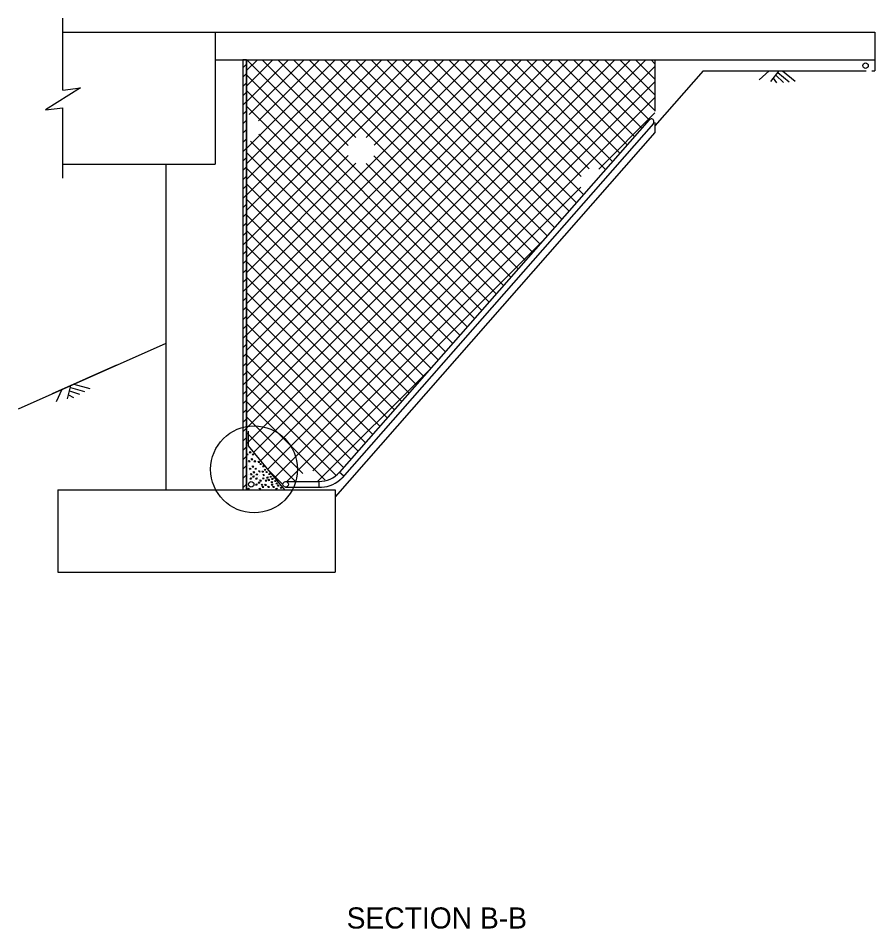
# Model space of a CAD drawing. Extents: x -1189.7 to -1130.7, y 892.4 to 924.3.
# Drawn here: x -1166.81 to -1157.07, y 913.9 to 924.25 of the extents above; entities that cross this region are included whole.
import ezdxf

# ---------------------------------------------------------------- set-up
doc = ezdxf.new("R2010")
doc.units = 0
for name, color, linetype in [('df_NO-PLOT', 7, 'Continuous'), ('pp_PRESENTATION', 7, 'Continuous'), ('str_Concrete-A', 7, 'Continuous'), ('str_Grades-Top-Toe-Slope-A', 7, 'Continuous'), ('str_Hatching-A', 7, 'Continuous'), ('str_Non-Metallic-Components-A', 7, 'Continuous'), ('str_Non-Metallic-Components-B', 7, 'Continuous')]:
    doc.layers.add(name, color=color, linetype=linetype)

msp = doc.modelspace()

# ---------------------------------------------------------------- linework, layer by layer
at = {"layer": 'pp_PRESENTATION'}
msp.add_circle((-1164.128, 919.126), 0.494, dxfattribs=at)
at = {"layer": 'str_Concrete-A'}
for p, q in [((-1166.301, 923.436), (-1166.301, 924.254)), ((-1166.301, 924.094), (-1157.069, 924.094)), ((-1164.569, 924.094), (-1164.569, 922.594)), ((-1157.069, 924.094), (-1157.069, 923.656)), ((-1164.569, 923.781), (-1157.069, 923.781)), ((-1164.256, 923.781), (-1164.256, 918.893)), ((-1164.256, 923.781), (-1164.256, 918.893)), ((-1164.215, 923.781), (-1164.215, 918.893)), ((-1159.569, 923.781), (-1159.569, 923.197)), ((-1159.019, 923.656), (-1159.569, 923.031)), ((-1159.019, 923.656), (-1157.167, 923.656)), ((-1157.104, 923.656), (-1157.069, 923.656)), ((-1166.301, 922.436), (-1166.301, 923.236)), ((-1159.569, 923.069), (-1159.569, 922.953)), ((-1159.569, 922.953), (-1163.206, 918.815)), ((-1166.301, 922.594), (-1164.569, 922.594)), ((-1165.131, 922.594), (-1165.131, 918.893)), ((-1164.196, 919.558), (-1164.196, 919.393)), ((-1164.196, 919.393), (-1163.783, 918.893)), ((-1163.155, 919.093), (-1163.108, 919.052)), ((-1163.39, 918.987), (-1163.39, 918.925)), ((-1166.358, 918.893), (-1163.206, 918.893)), ((-1166.358, 918.893), (-1166.358, 917.958)), ((-1163.206, 918.893), (-1163.206, 917.958)), ((-1166.358, 917.958), (-1163.206, 917.958))]:
    msp.add_line(p, q, dxfattribs=at)
msp.add_lwpolyline([(-1166.301, 923.436), (-1166.101, 923.461), (-1166.501, 923.211), (-1166.301, 923.236)], dxfattribs=at)
at = {"layer": 'str_Grades-Top-Toe-Slope-A'}
for p, q in [((-1158.27, 923.657), (-1158.384, 923.555)), ((-1158.384, 923.656), (-1157.585, 923.656)), ((-1158.162, 923.656), (-1158.256, 923.536)), ((-1158.172, 923.638), (-1158.043, 923.532)), ((-1158.118, 923.655), (-1157.974, 923.537)), ((-1158.226, 923.571), (-1158.185, 923.52)), ((-1158.195, 923.605), (-1158.107, 923.525)), ((-1165.131, 920.556), (-1166.81, 919.81)), ((-1166.419, 919.987), (-1165.689, 920.312)), ((-1166.315, 920.033), (-1166.378, 919.894)), ((-1166.216, 920.077), (-1166.254, 919.929)), ((-1166.226, 920.017), (-1166.113, 919.979)), ((-1166.217, 920.057), (-1166.057, 920.012)), ((-1166.176, 920.094), (-1165.996, 920.044)), ((-1166.24, 919.973), (-1166.182, 919.943))]:
    msp.add_line(p, q, dxfattribs=at)
at = {"layer": 'str_Hatching-A'}
for p, q in [((-1164.215, 919.945), (-1160.378, 923.782)), ((-1164.215, 920.122), (-1160.555, 923.782)), ((-1164.215, 920.299), (-1160.732, 923.782)), ((-1164.215, 920.476), (-1160.909, 923.782)), ((-1164.215, 920.652), (-1161.085, 923.782)), ((-1164.215, 920.829), (-1161.262, 923.782)), ((-1164.215, 921.006), (-1161.439, 923.782)), ((-1164.215, 921.183), (-1161.615, 923.782)), ((-1164.215, 921.89), (-1162.322, 923.782)), ((-1164.215, 922.067), (-1162.499, 923.782)), ((-1164.215, 922.243), (-1162.676, 923.782)), ((-1164.215, 922.42), (-1162.853, 923.782)), ((-1164.215, 922.597), (-1163.029, 923.782)), ((-1164.215, 922.774), (-1163.206, 923.782)), ((-1164.215, 923.304), (-1163.736, 923.782)), ((-1164.215, 923.481), (-1163.913, 923.782)), ((-1164.215, 923.658), (-1164.09, 923.782)), ((-1164.215, 921.713), (-1162.146, 923.782)), ((-1164.215, 919.415), (-1159.848, 923.781)), ((-1164.215, 919.592), (-1160.025, 923.781)), ((-1164.215, 919.768), (-1160.202, 923.781)), ((-1164.209, 923.781), (-1161.455, 921.027)), ((-1164.182, 923.16), (-1163.559, 923.782)), ((-1164.134, 919.319), (-1159.671, 923.781)), ((-1164.079, 923.086), (-1163.383, 923.782)), ((-1164.034, 923.782), (-1163.058, 922.807)), ((-1163.857, 923.782), (-1162.971, 922.897)), ((-1163.68, 923.782), (-1161.207, 921.309)), ((-1163.503, 923.782), (-1161.125, 921.404)), ((-1163.326, 923.782), (-1161.042, 921.498)), ((-1163.15, 923.782), (-1160.959, 921.592)), ((-1162.973, 923.782), (-1160.876, 921.686)), ((-1162.852, 922.898), (-1161.969, 923.782)), ((-1162.796, 923.782), (-1160.794, 921.78)), ((-1162.763, 922.811), (-1161.792, 923.782)), ((-1162.619, 923.782), (-1160.711, 921.874)), ((-1162.442, 923.782), (-1160.628, 921.968)), ((-1162.266, 923.782), (-1160.546, 922.062)), ((-1162.089, 923.782), (-1160.463, 922.156)), ((-1161.912, 923.782), (-1160.38, 922.25)), ((-1161.735, 923.782), (-1160.409, 922.456)), ((-1161.558, 923.782), (-1160.317, 922.54)), ((-1161.381, 923.782), (-1160.132, 922.533)), ((-1161.205, 923.782), (-1160.05, 922.627)), ((-1161.028, 923.782), (-1159.967, 922.721)), ((-1160.851, 923.782), (-1159.884, 922.815)), ((-1160.674, 923.782), (-1159.801, 922.909)), ((-1160.497, 923.782), (-1159.719, 923.003)), ((-1160.321, 923.781), (-1159.636, 923.097)), ((-1160.144, 923.781), (-1159.569, 923.206)), ((-1159.967, 923.781), (-1159.569, 923.383)), ((-1159.79, 923.781), (-1159.569, 923.56)), ((-1159.613, 923.781), (-1159.569, 923.737)), ((-1164.054, 919.222), (-1159.569, 923.707)), ((-1164.215, 923.61), (-1161.538, 920.933)), ((-1163.974, 919.125), (-1159.569, 923.53)), ((-1164.215, 923.433), (-1161.621, 920.839)), ((-1163.894, 919.028), (-1159.569, 923.354)), ((-1164.215, 923.256), (-1161.703, 920.745)), ((-1160.207, 922.539), (-1159.569, 923.177)), ((-1164.072, 922.937), (-1161.786, 920.651)), ((-1164.167, 922.855), (-1161.869, 920.557)), ((-1164.215, 922.726), (-1161.951, 920.463)), ((-1164.215, 921.536), (-1163.057, 922.694)), ((-1162.764, 922.69), (-1161.29, 921.215)), ((-1164.215, 921.359), (-1162.969, 922.605)), ((-1162.854, 922.603), (-1161.373, 921.121)), ((-1164.215, 922.549), (-1162.034, 920.369)), ((-1164.215, 922.372), (-1162.117, 920.275)), ((-1163.76, 918.985), (-1160.412, 922.334)), ((-1164.215, 922.196), (-1162.199, 920.18)), ((-1164.215, 922.019), (-1162.282, 920.086)), ((-1164.215, 921.842), (-1162.365, 919.992)), ((-1164.215, 921.665), (-1162.447, 919.898)), ((-1163.459, 919.11), (-1160.829, 921.74)), ((-1164.215, 921.488), (-1162.53, 919.804)), ((-1164.215, 921.312), (-1162.613, 919.71)), ((-1164.215, 921.135), (-1162.696, 919.616)), ((-1164.215, 920.958), (-1162.778, 919.522)), ((-1164.215, 920.781), (-1162.861, 919.428)), ((-1164.215, 920.605), (-1162.944, 919.334)), ((-1164.215, 920.428), (-1163.026, 919.24)), ((-1164.215, 920.251), (-1163.109, 919.145)), ((-1163.405, 918.987), (-1162.111, 920.281)), ((-1164.215, 920.074), (-1163.198, 919.058)), ((-1164.215, 919.897), (-1163.318, 919.001)), ((-1164.215, 919.721), (-1163.572, 919.079)), ((-1164.215, 919.544), (-1163.657, 918.986)), ((-1164.213, 919.294), (-1164.203, 919.304)), ((-1164.213, 919.294), (-1164.194, 919.294)), ((-1164.203, 919.304), (-1164.194, 919.294)), ((-1164.182, 919.318), (-1164.172, 919.328)), ((-1164.182, 919.318), (-1164.162, 919.318)), ((-1164.172, 919.328), (-1164.162, 919.318)), ((-1164.15, 919.294), (-1164.14, 919.304)), ((-1164.15, 919.294), (-1164.13, 919.294)), ((-1164.14, 919.304), (-1164.13, 919.294)), ((-1164.206, 919.261), (-1164.206, 919.261)), ((-1164.206, 919.261), (-1164.206, 919.261)), ((-1164.195, 919.175), (-1164.195, 919.175)), ((-1164.195, 919.175), (-1164.195, 919.175)), ((-1164.193, 919.216), (-1164.183, 919.225)), ((-1164.193, 919.216), (-1164.173, 919.216)), ((-1164.183, 919.225), (-1164.173, 919.216)), ((-1164.162, 919.239), (-1164.152, 919.249)), ((-1164.162, 919.239), (-1164.142, 919.239)), ((-1164.152, 919.249), (-1164.142, 919.239)), ((-1164.129, 919.215), (-1164.119, 919.225)), ((-1164.129, 919.215), (-1164.109, 919.215)), ((-1164.119, 919.225), (-1164.109, 919.215)), ((-1164.091, 919.203), (-1164.091, 919.203)), ((-1164.091, 919.203), (-1164.091, 919.203)), ((-1164.082, 919.208), (-1164.072, 919.218)), ((-1164.082, 919.208), (-1164.062, 919.208)), ((-1164.072, 919.218), (-1164.062, 919.208)), ((-1164.064, 919.183), (-1164.054, 919.192)), ((-1164.064, 919.183), (-1164.045, 919.183)), ((-1164.054, 919.192), (-1164.045, 919.183)), ((-1164.032, 919.159), (-1164.022, 919.168)), ((-1164.022, 919.168), (-1164.012, 919.159)), ((-1164.188, 919.064), (-1164.188, 919.064)), ((-1164.188, 919.064), (-1164.188, 919.064)), ((-1164.183, 919.112), (-1164.183, 919.112)), ((-1164.183, 919.112), (-1164.183, 919.112)), ((-1164.182, 919.13), (-1164.172, 919.14)), ((-1164.182, 919.13), (-1164.162, 919.13)), ((-1164.172, 919.14), (-1164.162, 919.13)), ((-1164.17, 919.067), (-1164.16, 919.077)), ((-1164.17, 919.067), (-1164.15, 919.067)), ((-1164.16, 919.077), (-1164.15, 919.067)), ((-1164.151, 919.154), (-1164.141, 919.164)), ((-1164.151, 919.154), (-1164.131, 919.154)), ((-1164.141, 919.164), (-1164.131, 919.154)), ((-1164.139, 919.09), (-1164.129, 919.1)), ((-1164.139, 919.09), (-1164.119, 919.09)), ((-1164.129, 919.1), (-1164.119, 919.09)), ((-1164.118, 919.13), (-1164.108, 919.14)), ((-1164.118, 919.13), (-1164.099, 919.13)), ((-1164.108, 919.14), (-1164.099, 919.13)), ((-1164.106, 919.066), (-1164.096, 919.076)), ((-1164.106, 919.066), (-1164.086, 919.066)), ((-1164.096, 919.076), (-1164.086, 919.066)), ((-1164.08, 919.118), (-1164.08, 919.118)), ((-1164.08, 919.118), (-1164.08, 919.118)), ((-1164.078, 919.107), (-1164.065, 919.108)), ((-1164.078, 919.107), (-1164.063, 919.094)), ((-1164.065, 919.108), (-1164.063, 919.094)), ((-1164.059, 919.15), (-1164.059, 919.15)), ((-1164.059, 919.15), (-1164.059, 919.15)), ((-1164.039, 919.105), (-1164.026, 919.106)), ((-1164.039, 919.105), (-1164.024, 919.092)), ((-1164.032, 919.159), (-1164.012, 919.159)), ((-1164.03, 919.066), (-1164.016, 919.067)), ((-1164.03, 919.066), (-1164.015, 919.053)), ((-1164.026, 919.106), (-1164.024, 919.092)), ((-1164.016, 919.067), (-1164.015, 919.053)), ((-1164.013, 919.12), (-1164.003, 919.129)), ((-1164.013, 919.12), (-1163.993, 919.12)), ((-1164.003, 919.129), (-1163.993, 919.12)), ((-1163.995, 919.094), (-1163.985, 919.103)), ((-1163.995, 919.094), (-1163.975, 919.094)), ((-1163.985, 919.103), (-1163.975, 919.094)), ((-1163.983, 919.136), (-1163.8, 918.952)), ((-1163.963, 919.07), (-1163.953, 919.079)), ((-1163.963, 919.07), (-1163.943, 919.07)), ((-1163.953, 919.079), (-1163.943, 919.07)), ((-1164.176, 919.019), (-1164.166, 919.029)), ((-1164.176, 919.019), (-1164.156, 919.019)), ((-1164.166, 919.029), (-1164.156, 919.019)), ((-1164.144, 919.042), (-1164.135, 919.052)), ((-1164.144, 919.042), (-1164.125, 919.042)), ((-1164.135, 919.052), (-1164.125, 919.042)), ((-1164.125, 918.995), (-1164.125, 918.995)), ((-1164.125, 918.995), (-1164.125, 918.995)), ((-1164.112, 919.018), (-1164.102, 919.028)), ((-1164.112, 919.018), (-1164.092, 919.018)), ((-1164.112, 918.95), (-1164.102, 918.96)), ((-1164.102, 919.028), (-1164.092, 919.018)), ((-1164.102, 918.96), (-1164.092, 918.95)), ((-1164.081, 918.974), (-1164.071, 918.983)), ((-1164.081, 918.974), (-1164.061, 918.974)), ((-1164.077, 919.043), (-1164.077, 919.043)), ((-1164.077, 919.043), (-1164.077, 919.043)), ((-1164.074, 919.007), (-1164.074, 919.007)), ((-1164.074, 919.007), (-1164.074, 919.007)), ((-1164.071, 918.983), (-1164.061, 918.974)), ((-1164.068, 919.055), (-1164.068, 919.055)), ((-1164.068, 919.055), (-1164.068, 919.055)), ((-1164.064, 918.997), (-1164.055, 919.007)), ((-1164.064, 918.997), (-1164.045, 918.997)), ((-1164.055, 919.007), (-1164.045, 918.997)), ((-1164.05, 918.969), (-1164.05, 918.969)), ((-1164.05, 918.969), (-1164.05, 918.969)), ((-1164.048, 918.95), (-1164.039, 918.959)), ((-1164.039, 918.959), (-1164.029, 918.95)), ((-1164.033, 919.021), (-1164.023, 919.031)), ((-1164.033, 919.021), (-1164.013, 919.021)), ((-1164.023, 919.031), (-1164.013, 919.021)), ((-1164.008, 919.032), (-1164.008, 919.032)), ((-1164.008, 919.032), (-1164.008, 919.032)), ((-1164.006, 918.947), (-1163.996, 918.957)), ((-1164.001, 918.997), (-1163.991, 919.007)), ((-1164.001, 918.997), (-1163.981, 918.997)), ((-1163.996, 918.957), (-1163.986, 918.947)), ((-1163.991, 919.007), (-1163.981, 918.997)), ((-1163.986, 919.029), (-1163.976, 919.039)), ((-1163.986, 919.029), (-1163.966, 919.029)), ((-1163.976, 919.039), (-1163.966, 919.029)), ((-1163.969, 919.003), (-1163.959, 919.013)), ((-1163.969, 919.003), (-1163.949, 919.003)), ((-1163.962, 918.985), (-1163.962, 918.985)), ((-1163.962, 918.985), (-1163.962, 918.985)), ((-1163.959, 919.013), (-1163.949, 919.003)), ((-1163.947, 919.04), (-1163.937, 919.049)), ((-1163.947, 919.04), (-1163.928, 919.04)), ((-1163.937, 919.049), (-1163.928, 919.04)), ((-1163.936, 918.979), (-1163.926, 918.989)), ((-1163.936, 918.979), (-1163.916, 918.979)), ((-1163.933, 918.95), (-1163.923, 918.96)), ((-1163.93, 919.014), (-1163.92, 919.024)), ((-1163.93, 919.014), (-1163.91, 919.014)), ((-1163.926, 918.989), (-1163.916, 918.979)), ((-1163.923, 918.96), (-1163.913, 918.95)), ((-1163.92, 919.024), (-1163.91, 919.014)), ((-1163.897, 918.99), (-1163.888, 919)), ((-1163.897, 918.99), (-1163.878, 918.99)), ((-1163.888, 919), (-1163.878, 918.99)), ((-1163.88, 918.964), (-1163.87, 918.974)), ((-1163.88, 918.964), (-1163.861, 918.964)), ((-1163.87, 918.974), (-1163.861, 918.964)), ((-1164.201, 918.903), (-1164.191, 918.912)), ((-1164.201, 918.903), (-1164.181, 918.903)), ((-1164.191, 918.912), (-1164.181, 918.903)), ((-1164.112, 918.95), (-1164.092, 918.95)), ((-1164.071, 918.902), (-1164.061, 918.912)), ((-1164.071, 918.902), (-1164.051, 918.902)), ((-1164.061, 918.912), (-1164.051, 918.902)), ((-1164.048, 918.95), (-1164.029, 918.95)), ((-1164.037, 918.924), (-1164.027, 918.934)), ((-1164.037, 918.924), (-1164.017, 918.924)), ((-1164.027, 918.934), (-1164.017, 918.924)), ((-1164.01, 918.938), (-1164.01, 918.938)), ((-1164.01, 918.938), (-1164.01, 918.938)), ((-1164.006, 918.947), (-1163.986, 918.947)), ((-1163.973, 918.923), (-1163.963, 918.933)), ((-1163.973, 918.923), (-1163.954, 918.923)), ((-1163.963, 918.933), (-1163.954, 918.923)), ((-1163.935, 918.912), (-1163.935, 918.912)), ((-1163.935, 918.912), (-1163.935, 918.912)), ((-1163.933, 918.95), (-1163.913, 918.95)), ((-1163.916, 918.924), (-1163.906, 918.934)), ((-1163.916, 918.924), (-1163.896, 918.924)), ((-1163.906, 918.934), (-1163.896, 918.924)), ((-1163.883, 918.9), (-1163.873, 918.91)), ((-1163.883, 918.9), (-1163.864, 918.9)), ((-1163.873, 918.91), (-1163.864, 918.9)), ((-1163.863, 918.938), (-1163.853, 918.948)), ((-1163.863, 918.938), (-1163.843, 918.938)), ((-1163.853, 918.948), (-1163.843, 918.938)), ((-1163.83, 918.914), (-1163.821, 918.924)), ((-1163.83, 918.914), (-1163.811, 918.914)), ((-1163.821, 918.924), (-1163.811, 918.914))]:
    msp.add_line(p, q, dxfattribs=at)
msp.add_circle((-1164.16, 918.956), 0.0312, dxfattribs=at)
at = {"layer": 'str_Non-Metallic-Components-A'}
msp.add_circle((-1157.174, 923.715), 0.0312, dxfattribs=at)
at = {"layer": 'str_Non-Metallic-Components-B'}
for p, q in [((-1164.215, 923.781), (-1164.256, 923.781)), ((-1164.256, 923.781), (-1164.256, 918.893)), ((-1164.256, 923.689), (-1164.215, 923.731)), ((-1164.256, 923.583), (-1164.215, 923.625)), ((-1164.256, 923.477), (-1164.215, 923.519)), ((-1164.256, 923.371), (-1164.215, 923.412)), ((-1164.256, 923.265), (-1164.215, 923.306)), ((-1164.256, 923.159), (-1164.215, 923.2)), ((-1159.634, 923.099), (-1163.155, 919.093)), ((-1164.256, 923.053), (-1164.215, 923.094)), ((-1159.586, 923.059), (-1163.127, 919.031)), ((-1164.256, 922.947), (-1164.215, 922.988)), ((-1164.256, 922.84), (-1164.215, 922.882)), ((-1164.256, 922.734), (-1164.215, 922.776)), ((-1164.256, 922.628), (-1164.215, 922.67)), ((-1164.256, 922.522), (-1164.215, 922.564)), ((-1164.256, 922.416), (-1164.215, 922.458)), ((-1164.256, 922.31), (-1164.215, 922.352)), ((-1164.256, 922.204), (-1164.215, 922.246)), ((-1164.256, 922.098), (-1164.215, 922.14)), ((-1164.256, 921.992), (-1164.215, 922.034)), ((-1164.256, 921.886), (-1164.215, 921.928)), ((-1164.256, 921.78), (-1164.215, 921.821)), ((-1164.256, 921.674), (-1164.215, 921.715)), ((-1164.256, 921.568), (-1164.215, 921.609)), ((-1164.256, 921.462), (-1164.215, 921.503)), ((-1164.256, 921.356), (-1164.215, 921.397)), ((-1164.256, 921.249), (-1164.215, 921.291)), ((-1164.256, 921.143), (-1164.215, 921.185)), ((-1164.256, 921.037), (-1164.215, 921.079)), ((-1164.256, 920.931), (-1164.215, 920.973)), ((-1164.256, 920.825), (-1164.215, 920.867)), ((-1164.256, 920.719), (-1164.215, 920.761)), ((-1164.256, 920.613), (-1164.215, 920.655)), ((-1164.256, 920.507), (-1164.215, 920.549)), ((-1164.256, 920.401), (-1164.215, 920.443)), ((-1164.256, 920.295), (-1164.215, 920.337)), ((-1164.256, 920.189), (-1164.215, 920.231)), ((-1164.256, 920.083), (-1164.215, 920.124)), ((-1164.256, 919.977), (-1164.215, 920.018)), ((-1164.256, 919.871), (-1164.215, 919.912)), ((-1164.256, 919.765), (-1164.215, 919.806)), ((-1164.256, 919.659), (-1164.215, 919.7)), ((-1164.256, 919.552), (-1164.215, 919.594)), ((-1164.256, 919.446), (-1164.215, 919.488)), ((-1164.256, 919.34), (-1164.215, 919.382)), ((-1164.256, 919.234), (-1164.215, 919.276)), ((-1164.256, 919.128), (-1164.215, 919.17)), ((-1164.256, 919.022), (-1164.215, 919.064)), ((-1164.256, 918.916), (-1164.215, 918.958)), ((-1163.764, 918.987), (-1163.39, 918.987)), ((-1164.256, 918.893), (-1164.215, 918.893)), ((-1163.769, 918.925), (-1163.362, 918.925))]:
    msp.add_line(p, q, dxfattribs=at)
msp.add_lwpolyline([(-1164.215, 918.893), (-1164.215, 919.014), (-1164.215, 923.781)], dxfattribs=at)
msp.add_circle((-1163.769, 918.956), 0.0312, dxfattribs=at)
for centre, radius, start, end in [((-1159.611, 923.078), 0.0312, 315, 139.7027), ((-1163.39, 919.3), 0.312, 270, 318.6817), ((-1163.362, 919.237), 0.312, 270, 318.6817)]:
    msp.add_arc(centre, radius, start, end, dxfattribs=at)

# ---------------------------------------------------------------- texts
at = {"layer": 'df_NO-PLOT'}
msp.add_text('SECTION B-B', height=0.24003, dxfattribs=at).set_placement((-1163.075, 913.906))

doc.saveas('drawing.dxf')
